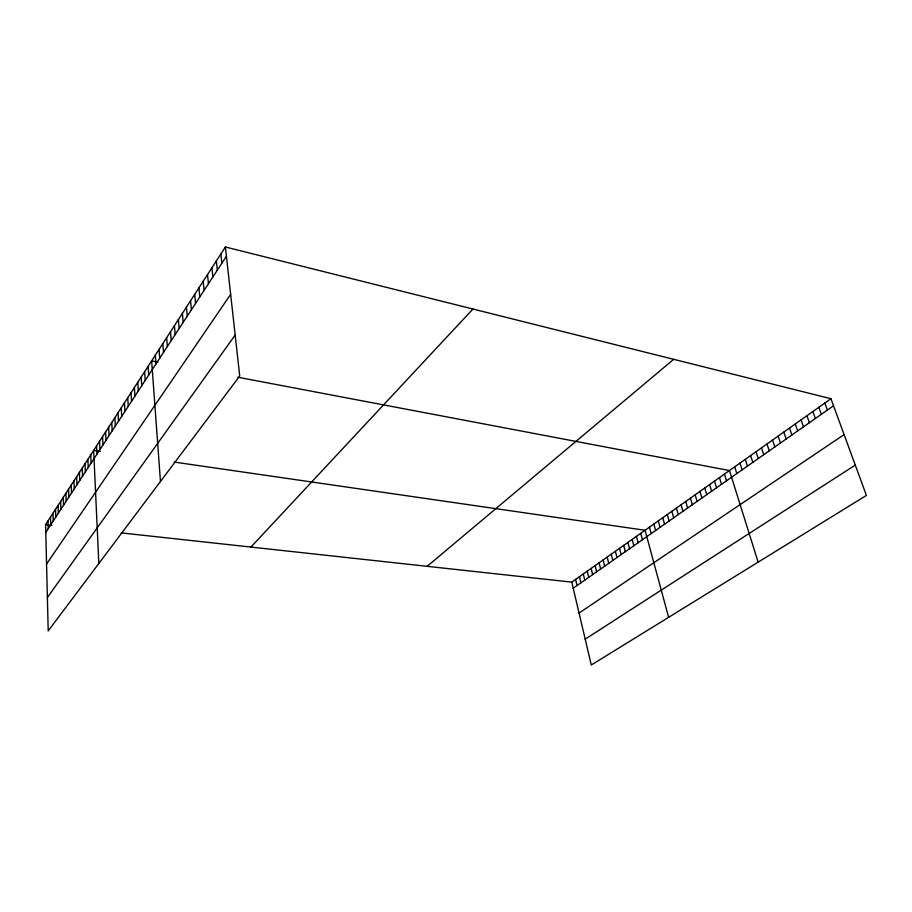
<?xml version="1.0" encoding="UTF-8"?>
<svg xmlns="http://www.w3.org/2000/svg" width="912" height="912" viewBox="0 0 912 912"><rect width="100%" height="100%" fill="white"/><g stroke="black" fill="none" stroke-linecap="round" stroke-linejoin="round"><path stroke-width="1.37" d="M225.389 246.992L239.719 376.006L48.199 630.876L45.6 524.628L225.389 246.992L830.946 398.726L866.4 495.421L591.284 665.008L571.778 582.13L830.946 398.726M45.794 532.369L226.415 256.261M46.558 564.015L230.645 294.359M47.378 597.497L235.171 335.046M250.925 547.075L472.952 309.031M427.147 566.329L673.683 359.328M573.203 588.229L833.534 405.783M579.052 613.058L844.102 434.614M585.196 639.152L855.274 465.086M45.6 524.628L51.779 525.301M121.114 532.882L571.778 582.13M100.274 451.372L93.662 450.414L98.827 563.502M174.249 462.076L645.058 530.271L668.621 617.333M157.856 362.053L151.643 360.867L160.455 481.49M237.918 377.249L729.463 470.546L758.134 562.157M824.858 403.036L827.412 410.069M818.828 407.299L821.359 414.322M812.854 411.529L815.351 418.528M806.938 415.724L809.4 422.701M801.067 419.873L803.506 426.827M795.264 423.977L797.669 430.92M789.507 428.059L791.878 434.978M783.796 432.094L786.155 438.991M778.141 436.096L780.467 442.97M772.544 440.063L774.835 446.914M766.992 443.996L769.261 450.824M761.486 447.883L763.732 454.7M756.025 451.748L758.248 458.542M750.622 455.567L752.822 462.35M745.264 459.363L747.43 466.123M739.951 463.125L742.094 469.862M734.684 466.853L736.805 473.567M724.447 474.103L726.522 480.784M719.465 477.626L721.517 484.295M714.518 481.114L716.547 487.772M709.627 484.58L711.634 491.215M704.759 488.023L706.754 494.635M699.949 491.431L701.909 498.032M695.161 494.817L697.11 501.395M690.43 498.169L692.345 504.735M685.721 501.497L687.625 508.041M681.059 504.803L682.94 511.324M676.43 508.075L678.3 514.585M671.848 511.324L673.683 517.811M667.288 514.539L669.112 521.014M662.773 517.742L664.574 524.195M658.293 520.912L660.083 527.341M653.847 524.058L655.614 530.476M649.435 527.17L651.191 533.577M640.726 533.338L642.436 539.71M636.416 536.393L638.104 542.743M632.141 539.414L633.817 545.752M627.901 542.423L629.554 548.739M623.694 545.399L625.324 551.703M619.51 548.351L621.14 554.644M615.372 551.281L616.968 557.551M611.257 554.2L612.841 560.447M607.175 557.084L608.749 563.32M603.117 559.957L604.679 566.17M599.093 562.795L600.643 569.008M595.103 565.622L596.63 571.813M591.147 568.427L592.652 574.594M587.214 571.208L588.707 577.364M583.315 573.967L584.786 580.112M579.439 576.715L580.898 582.836M575.586 579.428L577.045 585.538M220.829 254.026L221.833 263.26M216.338 260.969L217.318 270.169M211.903 267.82L212.849 276.986M207.526 274.58L208.449 283.723M203.194 281.261L204.106 290.369M198.93 287.85L199.808 296.924M194.712 294.359L195.567 303.411M190.551 300.789L191.383 309.806M186.447 307.127L187.256 316.122M182.389 313.397L183.175 322.358M178.376 319.588L179.151 328.514M174.42 325.698L175.172 334.601M170.51 331.74L171.239 340.609M166.645 337.714L167.352 346.549M162.826 343.607L163.51 352.408M159.053 349.433L159.725 358.199M155.325 355.19L155.975 363.934M148.109 366.328L148.724 375.014M144.62 371.72L145.213 380.384M141.166 377.055L141.748 385.685M137.746 382.333L138.316 390.929M134.372 387.543L134.919 396.116M131.032 392.707L131.567 401.246M127.726 397.803L128.25 406.319M124.465 402.853L124.967 411.335M121.228 407.835L121.718 416.294M118.036 412.771L118.514 421.196M114.878 417.65L115.334 426.052M111.743 422.484L112.199 430.852M108.653 427.261L109.087 435.605M105.587 431.992L106.009 440.302M102.554 436.666L102.976 444.953M99.568 441.294L99.967 449.559M96.592 445.877L96.98 454.108M90.755 454.894L91.12 463.079M87.883 459.34L88.236 467.491M85.033 463.729L85.375 471.857M82.217 468.073L82.547 476.178M79.435 472.382L79.754 480.453M76.676 476.645L76.973 484.694M73.94 480.863L74.237 488.889M71.239 485.047L71.524 493.039M68.56 489.174L68.833 497.143M65.903 493.267L66.166 501.212M63.281 497.325L63.532 505.248M60.682 501.338L60.922 509.238M58.106 505.316L58.345 513.182M55.552 509.249L55.78 517.093M53.033 513.148L53.249 520.969M50.525 517.013L50.741 524.81M48.051 520.843L48.256 528.607"/></g></svg>
